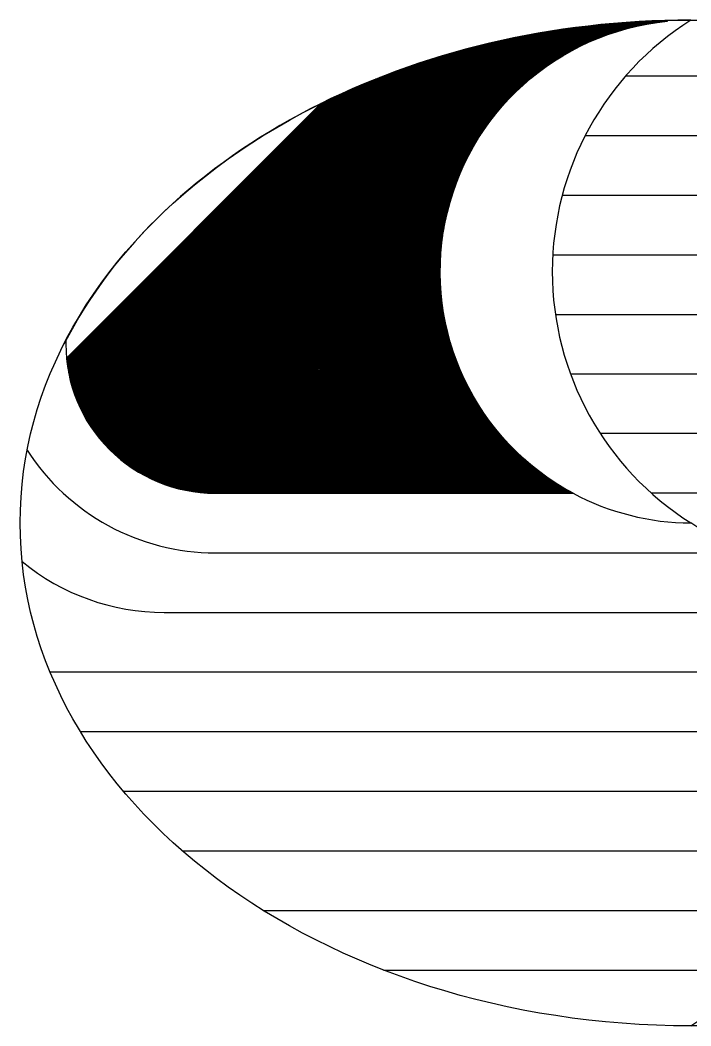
# Model space of a CAD drawing. Header units: millimetres. Extents: x 34479 to 326239, y 111570 to 168880.
# Drawn here: x 186687.258 to 186690.342, y 164107.361 to 164111.987 of the extents above; entities that cross this region are included whole.
import ezdxf

# ---------------------------------------------------------------- set-up
doc = ezdxf.new("R2010")
doc.units = ezdxf.units.MM
doc.header["$LTSCALE"] = 100
doc.header["$MEASUREMENT"] = 0
doc.layers.get('0').update_dxf_attribs({"linetype": 'CONTINUOUS'})
doc.layers.add('1', color=1, linetype='CONTINUOUS')

# ---------------------------------------------------------------- blocks, each defined once
blk = doc.blocks.new('SPC-CONTROL')
at = {"color": 4, "elevation": 0}
for points in [[(52442.0441, 56008.9401), (52445.4696, 56008.9401)], [(52441.6722, 56008.3919), (52446.5766, 56008.3919)], [(52441.4613, 56007.8436), (52447.3214, 56007.8436)], [(52441.3739, 56007.2954), (52447.8614, 56007.2954)], [(52441.3981, 56006.7471), (52448.2562, 56006.7471)], [(52441.537, 56006.1989), (52448.5349, 56006.1989)], [(52436.7531, 56003.4576), (52443.751, 56003.4576)], [(52437.0318, 56002.9093), (52443.8899, 56002.9093)], [(52437.4266, 56002.3611), (52443.9141, 56002.3611)], [(52437.9666, 56001.8128), (52443.8267, 56001.8128)], [(52438.7114, 56001.2646), (52443.6158, 56001.2646)], [(52439.8184, 56000.7163), (52443.2439, 56000.7163)]]:
    blk.add_lwpolyline(points, dxfattribs=at)
for points in [[(52448.7937, 56005.1828, 0.173746), (52447.488, 56005.6506), (52441.8112, 56005.6506)], [(52436.5412, 56005.4984, 0.255214), (52438.2707, 56004.5541), (52443.007, 56004.5541)], [(52448.7468, 56004.1581, 0.255214), (52447.0173, 56005.1024), (52442.281, 56005.1024)], [(52436.4943, 56004.4737, 0.173746), (52437.8, 56004.0058), (52443.4767, 56004.0058)]]:
    blk.add_lwpolyline(points, format="xyb", dxfattribs=at)
at = {"color": 4}
for centre, radius, start, end in [((52444.1057, 56007.1412, 0), 2.7361, 122.29122, 237.70878), ((52442.6524, 56007.1412, 0), 2.313, 241.82089, 269.79208), ((52441.1823, 56002.5153, 0), 2.7361, 302.29122, 57.70878)]:
    blk.add_arc(centre, radius, start, end, dxfattribs=at)
blk.add_ellipse((52442.644, 56004.8282, 0), major_axis=(6.1678, 0), ratio=0.75, dxfattribs=at)
at = {"layer": '1', "color": 5}
for p, q in [((52441.5987, 56009.2002, 0), (52441.8102, 56009.4116, 0)), ((52441.6232, 56009.2125, 0), (52441.8237, 56009.413, 0)), ((52441.6469, 56009.2241, 0), (52441.8371, 56009.4144, 0)), ((52441.67, 56009.2351, 0), (52441.8505, 56009.4157, 0)), ((52441.6926, 56009.2456, 0), (52441.864, 56009.417, 0)), ((52441.7146, 56009.2555, 0), (52441.8773, 56009.4182, 0)), ((52441.7361, 56009.2649, 0), (52441.8907, 56009.4195, 0)), ((52441.7572, 56009.2739, 0), (52441.904, 56009.4207, 0)), ((52441.7779, 56009.2824, 0), (52441.9173, 56009.4219, 0)), ((52441.7982, 56009.2906, 0), (52441.9306, 56009.4231, 0)), ((52441.8181, 56009.2984, 0), (52441.9439, 56009.4242, 0)), ((52441.8377, 56009.3059, 0), (52441.9571, 56009.4253, 0)), ((52441.857, 56009.3131, 0), (52441.9703, 56009.4264, 0)), ((52441.8759, 56009.3199, 0), (52441.9835, 56009.4275, 0)), ((52441.8946, 56009.3265, 0), (52441.9967, 56009.4286, 0)), ((52441.913, 56009.3328, 0), (52442.0098, 56009.4296, 0)), ((52441.9312, 56009.3388, 0), (52442.023, 56009.4306, 0)), ((52441.9491, 56009.3446, 0), (52442.0361, 56009.4316, 0)), ((52441.9668, 56009.3502, 0), (52442.0491, 56009.4325, 0)), ((52441.9842, 56009.3555, 0), (52442.0622, 56009.4335, 0)), ((52442.0015, 56009.3606, 0), (52442.0752, 56009.4344, 0)), ((52442.0185, 56009.3656, 0), (52442.0882, 56009.4353, 0)), ((52442.0354, 56009.3703, 0), (52442.1012, 56009.4362, 0)), ((52442.052, 56009.3749, 0), (52442.1142, 56009.437, 0)), ((52442.0685, 56009.3792, 0), (52442.1271, 56009.4378, 0)), ((52442.0848, 56009.3834, 0), (52442.14, 56009.4386, 0)), ((52442.1009, 56009.3874, 0), (52442.1529, 56009.4394, 0)), ((52442.1169, 56009.3913, 0), (52442.1658, 56009.4402, 0)), ((52442.1327, 56009.395, 0), (52442.1787, 56009.4409, 0)), ((52442.1484, 56009.3986, 0), (52442.1915, 56009.4416, 0)), ((52442.1639, 56009.402, 0), (52442.2043, 56009.4423, 0)), ((52442.1793, 56009.4052, 0), (52442.2171, 56009.443, 0)), ((52442.1946, 56009.4084, 0), (52442.2299, 56009.4437, 0)), ((52442.2097, 56009.4114, 0), (52442.2426, 56009.4443, 0)), ((52442.2247, 56009.4142, 0), (52442.2554, 56009.4449, 0)), ((52442.2395, 56009.417, 0), (52442.2681, 56009.4455, 0)), ((52442.2543, 56009.4196, 0), (52442.2807, 56009.4461, 0)), ((52442.2689, 56009.4221, 0), (52442.2934, 56009.4466, 0)), ((52442.2834, 56009.4245, 0), (52442.3061, 56009.4472, 0)), ((52442.2978, 56009.4268, 0), (52442.3187, 56009.4477, 0)), ((52442.3121, 56009.429, 0), (52442.3313, 56009.4482, 0)), ((52442.3263, 56009.431, 0), (52442.3439, 56009.4486, 0)), ((52442.3403, 56009.433, 0), (52442.3564, 56009.4491, 0)), ((52442.3543, 56009.4348, 0), (52442.369, 56009.4495, 0)), ((52442.3682, 56009.4366, 0), (52442.3815, 56009.4499, 0)), ((52442.382, 56009.4383, 0), (52442.394, 56009.4503, 0)), ((52442.3956, 56009.4398, 0), (52442.4065, 56009.4507, 0)), ((52442.4092, 56009.4413, 0), (52442.419, 56009.451, 0)), ((52442.4227, 56009.4427, 0), (52442.4314, 56009.4514, 0)), ((52437.3217, 56005.4805, 0), (52441.1593, 56009.3181, 0)), ((52437.3279, 56005.4746, 0), (52441.1742, 56009.3209, 0)), ((52437.3342, 56005.4687, 0), (52441.189, 56009.3236, 0)), ((52437.3405, 56005.4629, 0), (52441.2038, 56009.3262, 0)), ((52437.3468, 56005.4571, 0), (52441.2186, 56009.3289, 0)), ((52437.3532, 56005.4514, 0), (52441.2333, 56009.3315, 0)), ((52437.3596, 56005.4457, 0), (52441.248, 56009.3341, 0)), ((52437.3661, 56005.44, 0), (52441.2627, 56009.3366, 0)), ((52437.3726, 56005.4344, 0), (52441.2773, 56009.3391, 0)), ((52437.3791, 56005.4288, 0), (52441.2919, 56009.3416, 0)), ((52437.3857, 56005.4233, 0), (52441.3064, 56009.344, 0)), ((52437.3923, 56005.4178, 0), (52441.3209, 56009.3464, 0)), ((52437.3989, 56005.4123, 0), (52441.3354, 56009.3488, 0)), ((52437.4056, 56005.4069, 0), (52441.3499, 56009.3511, 0)), ((52437.4123, 56005.4015, 0), (52441.3643, 56009.3535, 0)), ((52437.4191, 56005.3961, 0), (52441.3787, 56009.3557, 0)), ((52437.4259, 56005.3908, 0), (52441.3931, 56009.358, 0)), ((52437.4327, 56005.3855, 0), (52441.4074, 56009.3602, 0)), ((52437.4396, 56005.3803, 0), (52441.4217, 56009.3624, 0)), ((52437.4465, 56005.3751, 0), (52441.4359, 56009.3645, 0)), ((52437.4535, 56005.3699, 0), (52441.4502, 56009.3666, 0)), ((52437.4604, 56005.3648, 0), (52441.4644, 56009.3687, 0)), ((52437.4675, 56005.3597, 0), (52441.4786, 56009.3708, 0)), ((52437.4746, 56005.3547, 0), (52441.4927, 56009.3728, 0)), ((52437.4817, 56005.3497, 0), (52441.5068, 56009.3748, 0)), ((52437.4888, 56005.3447, 0), (52441.5209, 56009.3768, 0)), ((52437.496, 56005.3398, 0), (52441.5349, 56009.3787, 0)), ((52437.5032, 56005.3349, 0), (52441.549, 56009.3806, 0)), ((52437.5105, 56005.33, 0), (52441.563, 56009.3825, 0)), ((52437.5178, 56005.3252, 0), (52441.5769, 56009.3844, 0)), ((52437.5252, 56005.3205, 0), (52441.5909, 56009.3862, 0)), ((52437.5326, 56005.3157, 0), (52441.6048, 56009.388, 0)), ((52437.54, 56005.3111, 0), (52441.6187, 56009.3897, 0)), ((52441.0543, 56008.8133, 0), (52441.6325, 56009.3915, 0)), ((52441.1688, 56008.9156, 0), (52441.6463, 56009.3932, 0)), ((52441.2315, 56008.9662, 0), (52441.6601, 56009.3949, 0)), ((52441.2814, 56009.004, 0), (52441.6739, 56009.3965, 0)), ((52441.3244, 56009.0349, 0), (52441.6877, 56009.3982, 0)), ((52441.363, 56009.0614, 0), (52441.7014, 56009.3998, 0)), ((52441.3985, 56009.0847, 0), (52441.7151, 56009.4013, 0)), ((52441.4315, 56009.1057, 0), (52441.7287, 56009.4029, 0)), ((52441.4626, 56009.1247, 0), (52441.7424, 56009.4044, 0)), ((52441.4921, 56009.1421, 0), (52441.756, 56009.4059, 0)), ((52441.5203, 56009.1582, 0), (52441.7696, 56009.4074, 0)), ((52441.5474, 56009.1731, 0), (52441.7831, 56009.4088, 0)), ((52441.5735, 56009.1871, 0), (52441.7967, 56009.4103, 0)), ((52437.168, 56005.6539, 0), (52440.7431, 56009.2289, 0)), ((52437.1732, 56005.647, 0), (52440.7591, 56009.2328, 0)), ((52437.1785, 56005.6401, 0), (52440.775, 56009.2366, 0)), ((52437.1837, 56005.6332, 0), (52440.7909, 56009.2404, 0)), ((52437.189, 56005.6264, 0), (52440.8067, 56009.2441, 0)), ((52437.1944, 56005.6197, 0), (52440.8225, 56009.2478, 0)), ((52437.1998, 56005.6129, 0), (52440.8383, 56009.2514, 0)), ((52437.2052, 56005.6063, 0), (52440.854, 56009.255, 0)), ((52437.2107, 56005.5996, 0), (52440.8696, 56009.2586, 0)), ((52437.2162, 56005.593, 0), (52440.8852, 56009.2621, 0)), ((52437.2217, 56005.5864, 0), (52440.9008, 56009.2655, 0)), ((52437.2273, 56005.5799, 0), (52440.9163, 56009.2689, 0)), ((52437.2329, 56005.5734, 0), (52440.9318, 56009.2723, 0)), ((52437.2386, 56005.5669, 0), (52440.9473, 56009.2756, 0)), ((52437.2443, 56005.5605, 0), (52440.9627, 56009.2789, 0)), ((52437.25, 56005.5541, 0), (52440.978, 56009.2822, 0)), ((52437.2558, 56005.5478, 0), (52440.9934, 56009.2854, 0)), ((52437.2616, 56005.5415, 0), (52441.0087, 56009.2886, 0)), ((52437.2674, 56005.5352, 0), (52441.0239, 56009.2917, 0)), ((52437.2733, 56005.529, 0), (52441.0391, 56009.2948, 0)), ((52437.2792, 56005.5228, 0), (52441.0543, 56009.2978, 0)), ((52437.2852, 56005.5166, 0), (52441.0694, 56009.3008, 0)), ((52437.2912, 56005.5105, 0), (52441.0845, 56009.3038, 0)), ((52437.2972, 56005.5044, 0), (52441.0995, 56009.3067, 0)), ((52437.3033, 56005.4984, 0), (52441.1145, 56009.3096, 0)), ((52437.3094, 56005.4924, 0), (52441.1295, 56009.3125, 0)), ((52437.3155, 56005.4864, 0), (52441.1444, 56009.3153, 0)), ((52437.0682, 56005.8085, 0), (52440.3955, 56009.1358, 0)), ((52437.0726, 56005.8007, 0), (52440.4126, 56009.1408, 0)), ((52437.077, 56005.793, 0), (52440.4297, 56009.1457, 0)), ((52437.0814, 56005.7853, 0), (52440.4467, 56009.1506, 0)), ((52437.0858, 56005.7777, 0), (52440.4636, 56009.1554, 0)), ((52437.0904, 56005.77, 0), (52440.4805, 56009.1602, 0)), ((52437.0949, 56005.7625, 0), (52440.4973, 56009.1649, 0)), ((52437.0995, 56005.755, 0), (52440.5141, 56009.1695, 0)), ((52437.1041, 56005.7475, 0), (52440.5308, 56009.1741, 0)), ((52437.1088, 56005.74, 0), (52440.5474, 56009.1787, 0)), ((52437.1135, 56005.7326, 0), (52440.564, 56009.1831, 0)), ((52437.1183, 56005.7253, 0), (52440.5806, 56009.1876, 0)), ((52437.1231, 56005.718, 0), (52440.5971, 56009.1919, 0)), ((52437.1279, 56005.7107, 0), (52440.6135, 56009.1963, 0)), ((52437.1328, 56005.7034, 0), (52440.6299, 56009.2005, 0)), ((52437.1377, 56005.6963, 0), (52440.6462, 56009.2047, 0)), ((52437.1427, 56005.6891, 0), (52440.6625, 56009.2089, 0)), ((52437.1477, 56005.682, 0), (52440.6787, 56009.213, 0)), ((52437.1527, 56005.6749, 0), (52440.6949, 56009.2171, 0)), ((52437.1578, 56005.6679, 0), (52440.711, 56009.2211, 0)), ((52437.1629, 56005.6609, 0), (52440.7271, 56009.225, 0)), ((52437.0047, 56005.9388, 0), (52440.1124, 56009.0465, 0)), ((52437.0084, 56005.9304, 0), (52440.1306, 56009.0526, 0)), ((52437.012, 56005.9219, 0), (52440.1488, 56009.0587, 0)), ((52437.0158, 56005.9135, 0), (52440.1669, 56009.0647, 0)), ((52437.0195, 56005.9052, 0), (52440.1849, 56009.0706, 0)), ((52437.0233, 56005.8969, 0), (52440.2029, 56009.0764, 0)), ((52437.0272, 56005.8886, 0), (52440.2207, 56009.0821, 0)), ((52437.0311, 56005.8804, 0), (52440.2385, 56009.0878, 0)), ((52437.035, 56005.8722, 0), (52440.2562, 56009.0934, 0)), ((52437.039, 56005.8641, 0), (52440.2739, 56009.0989, 0)), ((52437.0431, 56005.856, 0), (52440.2915, 56009.1044, 0)), ((52437.0472, 56005.848, 0), (52440.309, 56009.1098, 0)), ((52437.0513, 56005.84, 0), (52440.3264, 56009.1151, 0)), ((52437.0555, 56005.8321, 0), (52440.3438, 56009.1204, 0)), ((52437.0597, 56005.8242, 0), (52440.3611, 56009.1256, 0)), ((52437.0639, 56005.8163, 0), (52440.3783, 56009.1307, 0)), ((52436.9592, 56006.0629, 0), (52439.8477, 56008.9514, 0)), ((52436.9621, 56006.0537, 0), (52439.8672, 56008.9588, 0)), ((52436.9651, 56006.0445, 0), (52439.8866, 56008.9661, 0)), ((52436.9681, 56006.0355, 0), (52439.906, 56008.9733, 0)), ((52436.9712, 56006.0264, 0), (52439.9252, 56008.9804, 0)), ((52436.9743, 56006.0174, 0), (52439.9443, 56008.9875, 0)), ((52436.9775, 56006.0085, 0), (52439.9634, 56008.9944, 0)), ((52436.9807, 56005.9996, 0), (52439.9823, 56009.0012, 0)), ((52436.984, 56005.9908, 0), (52440.0011, 56009.0079, 0)), ((52436.9873, 56005.982, 0), (52440.0199, 56009.0146, 0)), ((52436.9907, 56005.9733, 0), (52440.0386, 56009.0211, 0)), ((52436.9941, 56005.9646, 0), (52440.0572, 56009.0276, 0)), ((52436.9976, 56005.956, 0), (52440.0757, 56009.034, 0)), ((52437.0012, 56005.9474, 0), (52440.0941, 56009.0403, 0)), ((52436.9308, 56006.1678, 0), (52439.6252, 56008.8622, 0)), ((52436.9331, 56006.1579, 0), (52439.6461, 56008.8709, 0)), ((52436.9354, 56006.1482, 0), (52439.6668, 56008.8795, 0)), ((52436.9378, 56006.1385, 0), (52439.6874, 56008.888, 0)), ((52436.9403, 56006.1288, 0), (52439.7078, 56008.8963, 0)), ((52436.9428, 56006.1192, 0), (52439.7281, 56008.9045, 0)), ((52436.9454, 56006.1097, 0), (52439.7484, 56008.9126, 0)), ((52436.948, 56006.1002, 0), (52439.7685, 56008.9206, 0)), ((52436.9507, 56006.0908, 0), (52439.7884, 56008.9285, 0)), ((52436.9535, 56006.0814, 0), (52439.8083, 56008.9362, 0)), ((52436.9563, 56006.0721, 0), (52439.828, 56008.9439, 0)), ((52436.9115, 56006.2697, 0), (52439.4084, 56008.7665, 0)), ((52436.9132, 56006.2592, 0), (52439.4308, 56008.7768, 0)), ((52436.9148, 56006.2487, 0), (52439.453, 56008.7869, 0)), ((52436.9166, 56006.2384, 0), (52439.4751, 56008.7969, 0)), ((52436.9184, 56006.2281, 0), (52439.497, 56008.8067, 0)), ((52436.9203, 56006.2179, 0), (52439.5188, 56008.8163, 0)), ((52436.9223, 56006.2077, 0), (52439.5404, 56008.8258, 0)), ((52436.9243, 56006.1976, 0), (52439.5618, 56008.8351, 0)), ((52436.9264, 56006.1876, 0), (52439.5831, 56008.8443, 0)), ((52436.9286, 56006.1777, 0), (52439.6042, 56008.8533, 0)), ((52436.9023, 56006.3453, 0), (52439.2458, 56008.6887, 0)), ((52436.9034, 56006.3342, 0), (52439.2696, 56008.7004, 0)), ((52436.9046, 56006.3233, 0), (52439.2933, 56008.712, 0)), ((52436.9058, 56006.3124, 0), (52439.3167, 56008.7233, 0)), ((52436.9071, 56006.3016, 0), (52439.3399, 56008.7344, 0)), ((52436.9085, 56006.2909, 0), (52439.3629, 56008.7453, 0)), ((52436.91, 56006.2802, 0), (52439.3857, 56008.756, 0)), ((52437.5475, 56005.3064, 0), (52440.9803, 56008.7392, 0)), ((52437.555, 56005.3018, 0), (52440.8779, 56008.6248, 0)), ((52437.5625, 56005.2973, 0), (52440.8273, 56008.562, 0)), ((52437.5701, 56005.2927, 0), (52440.7896, 56008.5122, 0)), ((52437.5778, 56005.2883, 0), (52440.7586, 56008.4692, 0)), ((52437.5854, 56005.2838, 0), (52440.7321, 56008.4305, 0)), ((52437.5932, 56005.2794, 0), (52440.7088, 56008.3951, 0)), ((52437.6009, 56005.2751, 0), (52440.6879, 56008.3621, 0)), ((52437.6087, 56005.2708, 0), (52440.6689, 56008.3309, 0)), ((52437.6166, 56005.2665, 0), (52440.6515, 56008.3014, 0)), ((52437.6245, 56005.2623, 0), (52440.6354, 56008.2732, 0)), ((52437.6324, 56005.2581, 0), (52440.6204, 56008.2461, 0)), ((52437.6404, 56005.254, 0), (52440.6065, 56008.22, 0)), ((52437.6484, 56005.2499, 0), (52440.5934, 56008.1948, 0)), ((52437.6565, 56005.2458, 0), (52440.581, 56008.1704, 0)), ((52437.6646, 56005.2418, 0), (52440.5694, 56008.1467, 0)), ((52437.6728, 56005.2379, 0), (52440.5584, 56008.1235, 0)), ((52437.681, 56005.234, 0), (52440.548, 56008.101, 0)), ((52437.6892, 56005.2301, 0), (52440.5381, 56008.079, 0)), ((52437.6975, 56005.2263, 0), (52440.5287, 56008.0574, 0)), ((52437.7058, 56005.2225, 0), (52440.5197, 56008.0363, 0)), ((52437.7142, 56005.2188, 0), (52440.5111, 56008.0157, 0)), ((52437.7226, 56005.2151, 0), (52440.5029, 56007.9954, 0)), ((52437.7311, 56005.2115, 0), (52440.4951, 56007.9755, 0)), ((52437.7397, 56005.2079, 0), (52440.4877, 56007.9559, 0)), ((52437.7482, 56005.2043, 0), (52440.4805, 56007.9366, 0)), ((52437.7569, 56005.2008, 0), (52440.4736, 56007.9176, 0)), ((52437.7655, 56005.1974, 0), (52440.4671, 56007.8989, 0)), ((52437.7742, 56005.194, 0), (52440.4608, 56007.8805, 0)), ((52437.783, 56005.1906, 0), (52440.4547, 56007.8624, 0)), ((52437.7918, 56005.1874, 0), (52440.4489, 56007.8445, 0)), ((52437.8007, 56005.1841, 0), (52440.4434, 56007.8268, 0)), ((52437.8096, 56005.1809, 0), (52440.438, 56007.8093, 0)), ((52437.8186, 56005.1778, 0), (52440.4329, 56007.7921, 0)), ((52437.8276, 56005.1747, 0), (52440.428, 56007.775, 0)), ((52437.8367, 56005.1716, 0), (52440.4232, 56007.7582, 0)), ((52437.8458, 56005.1687, 0), (52440.4187, 56007.7415, 0)), ((52437.855, 56005.1657, 0), (52440.4143, 56007.7251, 0)), ((52437.8643, 56005.1629, 0), (52440.4101, 56007.7087, 0)), ((52437.8736, 56005.16, 0), (52440.4061, 56007.6926, 0)), ((52437.8829, 56005.1573, 0), (52440.4023, 56007.6766, 0)), ((52437.8923, 56005.1546, 0), (52440.3986, 56007.6608, 0)), ((52437.9018, 56005.1519, 0), (52440.395, 56007.6451, 0)), ((52437.9113, 56005.1493, 0), (52440.3916, 56007.6296, 0)), ((52437.9209, 56005.1468, 0), (52440.3883, 56007.6142, 0)), ((52437.9305, 56005.1443, 0), (52440.3852, 56007.599, 0)), ((52437.9402, 56005.1419, 0), (52440.3822, 56007.5839, 0)), ((52437.95, 56005.1395, 0), (52440.3793, 56007.5689, 0)), ((52437.9598, 56005.1372, 0), (52440.3766, 56007.554, 0)), ((52437.9697, 56005.135, 0), (52440.3739, 56007.5393, 0)), ((52437.9796, 56005.1328, 0), (52440.3714, 56007.5247, 0)), ((52437.9896, 56005.1307, 0), (52440.369, 56007.5102, 0)), ((52437.9997, 56005.1287, 0), (52440.3668, 56007.4958, 0)), ((52438.0098, 56005.1267, 0), (52440.3646, 56007.4815, 0)), ((52438.02, 56005.1248, 0), (52440.3625, 56007.4673, 0)), ((52438.0303, 56005.1229, 0), (52440.3606, 56007.4532, 0)), ((52438.0406, 56005.1212, 0), (52440.3587, 56007.4392, 0)), ((52438.0511, 56005.1195, 0), (52440.357, 56007.4254, 0)), ((52438.0615, 56005.1178, 0), (52440.3553, 56007.4116, 0)), ((52438.0721, 56005.1163, 0), (52440.3537, 56007.3979, 0)), ((52438.0827, 56005.1148, 0), (52440.3522, 56007.3843, 0)), ((52438.0934, 56005.1134, 0), (52440.3509, 56007.3708, 0)), ((52438.1042, 56005.1121, 0), (52440.3496, 56007.3574, 0)), ((52438.1151, 56005.1108, 0), (52440.3483, 56007.3441, 0)), ((52438.126, 56005.1096, 0), (52440.3472, 56007.3308, 0)), ((52438.137, 56005.1085, 0), (52440.3462, 56007.3177, 0)), ((52438.1481, 56005.1075, 0), (52440.3452, 56007.3046, 0)), ((52438.1593, 56005.1066, 0), (52440.3443, 56007.2916, 0)), ((52438.1706, 56005.1057, 0), (52440.3435, 56007.2787, 0)), ((52438.182, 56005.105, 0), (52440.3428, 56007.2658, 0)), ((52438.1934, 56005.1043, 0), (52440.3421, 56007.2531, 0)), ((52438.2049, 56005.1038, 0), (52440.3416, 56007.2404, 0)), ((52438.2166, 56005.1033, 0), (52440.341, 56007.2277, 0)), ((52438.2283, 56005.1029, 0), (52440.3406, 56007.2152, 0)), ((52438.2401, 56005.1026, 0), (52440.3402, 56007.2027, 0)), ((52438.2521, 56005.1024, 0), (52440.3399, 56007.1903, 0)), ((52438.2641, 56005.1024, 0), (52440.3397, 56007.178, 0)), ((52438.2762, 56005.1024, 0), (52440.3396, 56007.1657, 0)), ((52438.2883, 56005.1024, 0), (52440.3395, 56007.1535, 0)), ((52438.3005, 56005.1024, 0), (52440.3394, 56007.1413, 0)), ((52438.3126, 56005.1024, 0), (52440.3395, 56007.1292, 0)), ((52438.3247, 56005.1024, 0), (52440.3395, 56007.1172, 0)), ((52438.3368, 56005.1024, 0), (52440.3397, 56007.1053, 0)), ((52438.3489, 56005.1024, 0), (52440.3399, 56007.0934, 0)), ((52438.361, 56005.1024, 0), (52440.3402, 56007.0815, 0)), ((52438.3731, 56005.1024, 0), (52440.3405, 56007.0697, 0)), ((52438.3853, 56005.1024, 0), (52440.3409, 56007.058, 0)), ((52438.3974, 56005.1024, 0), (52440.3414, 56007.0463, 0)), ((52438.4095, 56005.1024, 0), (52440.3419, 56007.0347, 0)), ((52438.4216, 56005.1024, 0), (52440.3424, 56007.0232, 0)), ((52438.4337, 56005.1024, 0), (52440.3431, 56007.0117, 0)), ((52438.4458, 56005.1024, 0), (52440.3437, 56007.0002, 0)), ((52438.4579, 56005.1024, 0), (52440.3444, 56006.9888, 0)), ((52438.4701, 56005.1024, 0), (52440.3452, 56006.9775, 0)), ((52438.4822, 56005.1024, 0), (52440.3461, 56006.9662, 0)), ((52438.4943, 56005.1024, 0), (52440.3469, 56006.955, 0)), ((52438.5064, 56005.1024, 0), (52440.3479, 56006.9438, 0)), ((52438.5185, 56005.1024, 0), (52440.3488, 56006.9327, 0)), ((52438.5306, 56005.1024, 0), (52440.3499, 56006.9216, 0)), ((52438.5428, 56005.1024, 0), (52440.351, 56006.9105, 0)), ((52438.5549, 56005.1024, 0), (52440.3521, 56006.8996, 0)), ((52438.567, 56005.1024, 0), (52440.3533, 56006.8886, 0)), ((52438.5791, 56005.1024, 0), (52440.3545, 56006.8777, 0)), ((52438.5912, 56005.1024, 0), (52440.3557, 56006.8669, 0)), ((52438.6033, 56005.1024, 0), (52440.3571, 56006.8561, 0)), ((52438.6154, 56005.1024, 0), (52440.3584, 56006.8453, 0)), ((52438.6276, 56005.1024, 0), (52440.3598, 56006.8346, 0)), ((52438.6397, 56005.1024, 0), (52440.3613, 56006.824, 0)), ((52438.6518, 56005.1024, 0), (52440.3628, 56006.8133, 0)), ((52438.6639, 56005.1024, 0), (52440.3643, 56006.8028, 0)), ((52438.676, 56005.1024, 0), (52440.3659, 56006.7922, 0)), ((52438.6881, 56005.1024, 0), (52440.3675, 56006.7817, 0)), ((52438.7002, 56005.1024, 0), (52440.3692, 56006.7713, 0)), ((52438.7124, 56005.1024, 0), (52440.3709, 56006.7609, 0)), ((52438.7245, 56005.1024, 0), (52440.3727, 56006.7505, 0)), ((52438.7366, 56005.1024, 0), (52440.3744, 56006.7402, 0)), ((52438.7487, 56005.1024, 0), (52440.3763, 56006.7299, 0)), ((52438.7608, 56005.1024, 0), (52440.3782, 56006.7197, 0)), ((52438.7729, 56005.1024, 0), (52440.3801, 56006.7095, 0)), ((52438.785, 56005.1024, 0), (52440.382, 56006.6993, 0)), ((52438.7972, 56005.1024, 0), (52440.384, 56006.6892, 0)), ((52438.8093, 56005.1024, 0), (52440.386, 56006.6791, 0)), ((52438.8214, 56005.1024, 0), (52440.3881, 56006.6691, 0)), ((52438.8335, 56005.1024, 0), (52440.3902, 56006.6591, 0)), ((52438.8456, 56005.1024, 0), (52440.3924, 56006.6491, 0)), ((52438.8577, 56005.1024, 0), (52440.3946, 56006.6392, 0)), ((52438.8699, 56005.1024, 0), (52440.3968, 56006.6293, 0)), ((52438.882, 56005.1024, 0), (52440.399, 56006.6194, 0)), ((52438.8941, 56005.1024, 0), (52440.4013, 56006.6096, 0)), ((52438.9062, 56005.1024, 0), (52440.4037, 56006.5998, 0)), ((52438.9183, 56005.1024, 0), (52440.406, 56006.5901, 0)), ((52438.9304, 56005.1024, 0), (52440.4084, 56006.5804, 0)), ((52438.9425, 56005.1024, 0), (52440.4109, 56006.5707, 0)), ((52438.9547, 56005.1024, 0), (52440.4134, 56006.5611, 0)), ((52438.9668, 56005.1024, 0), (52440.4159, 56006.5514, 0)), ((52438.9789, 56005.1024, 0), (52440.4184, 56006.5419, 0)), ((52438.991, 56005.1024, 0), (52440.421, 56006.5323, 0)), ((52439.0031, 56005.1024, 0), (52440.4236, 56006.5228, 0)), ((52439.0152, 56005.1024, 0), (52440.4263, 56006.5134, 0)), ((52439.0273, 56005.1024, 0), (52440.4289, 56006.5039, 0)), ((52439.0395, 56005.1024, 0), (52440.4317, 56006.4945, 0)), ((52439.0516, 56005.1024, 0), (52440.4344, 56006.4852, 0)), ((52439.0637, 56005.1024, 0), (52440.4372, 56006.4758, 0)), ((52439.0758, 56005.1024, 0), (52440.44, 56006.4665, 0)), ((52439.0879, 56005.1024, 0), (52440.4428, 56006.4573, 0)), ((52439.1, 56005.1024, 0), (52440.4457, 56006.448, 0)), ((52439.1121, 56005.1024, 0), (52440.4486, 56006.4388, 0)), ((52439.1243, 56005.1024, 0), (52440.4516, 56006.4297, 0)), ((52439.1364, 56005.1024, 0), (52440.4546, 56006.4205, 0)), ((52439.1485, 56005.1024, 0), (52440.4576, 56006.4114, 0)), ((52439.1606, 56005.1024, 0), (52440.4606, 56006.4023, 0)), ((52439.1727, 56005.1024, 0), (52440.4637, 56006.3933, 0)), ((52439.1848, 56005.1024, 0), (52440.4668, 56006.3843, 0)), ((52439.197, 56005.1024, 0), (52440.4699, 56006.3753, 0)), ((52439.2091, 56005.1024, 0), (52440.4731, 56006.3663, 0)), ((52439.2212, 56005.1024, 0), (52440.4763, 56006.3574, 0)), ((52439.2333, 56005.1024, 0), (52440.4795, 56006.3485, 0)), ((52439.2454, 56005.1024, 0), (52440.4827, 56006.3397, 0)), ((52439.2575, 56005.1024, 0), (52440.486, 56006.3308, 0)), ((52439.2696, 56005.1024, 0), (52440.4893, 56006.322, 0)), ((52439.2818, 56005.1024, 0), (52440.4927, 56006.3133, 0)), ((52439.2939, 56005.1024, 0), (52440.496, 56006.3045, 0)), ((52439.306, 56005.1024, 0), (52440.4994, 56006.2958, 0)), ((52439.3181, 56005.1024, 0), (52440.5029, 56006.2871, 0)), ((52439.3302, 56005.1024, 0), (52440.5063, 56006.2785, 0)), ((52439.3423, 56005.1024, 0), (52440.5098, 56006.2698, 0)), ((52439.3544, 56005.1024, 0), (52440.5133, 56006.2612, 0)), ((52439.3666, 56005.1024, 0), (52440.5169, 56006.2527, 0)), ((52439.3787, 56005.1024, 0), (52440.5205, 56006.2441, 0)), ((52439.3908, 56005.1024, 0), (52440.5241, 56006.2356, 0)), ((52439.4029, 56005.1024, 0), (52440.5277, 56006.2271, 0)), ((52439.415, 56005.1024, 0), (52440.5313, 56006.2187, 0)), ((52439.4271, 56005.1024, 0), (52440.535, 56006.2103, 0)), ((52439.4392, 56005.1024, 0), (52440.5387, 56006.2019, 0)), ((52439.4514, 56005.1024, 0), (52440.5425, 56006.1935, 0)), ((52439.4635, 56005.1024, 0), (52440.5463, 56006.1851, 0)), ((52439.4756, 56005.1024, 0), (52440.5501, 56006.1768, 0)), ((52439.4877, 56005.1024, 0), (52440.5539, 56006.1685, 0)), ((52439.4998, 56005.1024, 0), (52440.5577, 56006.1603, 0)), ((52439.5119, 56005.1024, 0), (52440.5616, 56006.152, 0)), ((52439.5241, 56005.1024, 0), (52440.5655, 56006.1438, 0)), ((52439.5362, 56005.1024, 0), (52440.5694, 56006.1356, 0)), ((52439.5483, 56005.1024, 0), (52440.5734, 56006.1275, 0)), ((52439.5604, 56005.1024, 0), (52440.5774, 56006.1193, 0)), ((52439.5725, 56005.1024, 0), (52440.5814, 56006.1112, 0)), ((52439.5846, 56005.1024, 0), (52440.5854, 56006.1032, 0)), ((52439.5967, 56005.1024, 0), (52440.5895, 56006.0951, 0)), ((52439.6089, 56005.1024, 0), (52440.5936, 56006.0871, 0)), ((52439.621, 56005.1024, 0), (52440.5977, 56006.0791, 0)), ((52439.6331, 56005.1024, 0), (52440.6018, 56006.0711, 0)), ((52439.6452, 56005.1024, 0), (52440.606, 56006.0632, 0)), ((52439.6573, 56005.1024, 0), (52440.6102, 56006.0552, 0)), ((52439.6694, 56005.1024, 0), (52440.6144, 56006.0473, 0)), ((52439.6815, 56005.1024, 0), (52440.6187, 56006.0395, 0)), ((52439.6937, 56005.1024, 0), (52440.6229, 56006.0316, 0)), ((52439.7058, 56005.1024, 0), (52440.6272, 56006.0238, 0)), ((52439.7179, 56005.1024, 0), (52440.6315, 56006.016, 0)), ((52439.73, 56005.1024, 0), (52440.6359, 56006.0082, 0)), ((52439.7421, 56005.1024, 0), (52440.6403, 56006.0005, 0)), ((52439.7542, 56005.1024, 0), (52440.6447, 56005.9928, 0)), ((52439.7663, 56005.1024, 0), (52440.6491, 56005.9851, 0)), ((52439.7785, 56005.1024, 0), (52440.6535, 56005.9774, 0)), ((52439.7906, 56005.1024, 0), (52440.658, 56005.9698, 0)), ((52439.8027, 56005.1024, 0), (52440.6625, 56005.9621, 0)), ((52439.8148, 56005.1024, 0), (52440.667, 56005.9546, 0)), ((52439.8269, 56005.1024, 0), (52440.6716, 56005.947, 0)), ((52439.839, 56005.1024, 0), (52440.6761, 56005.9394, 0)), ((52439.8512, 56005.1024, 0), (52440.6807, 56005.9319, 0)), ((52439.8633, 56005.1024, 0), (52440.6853, 56005.9244, 0)), ((52439.8754, 56005.1024, 0), (52440.69, 56005.9169, 0)), ((52439.8875, 56005.1024, 0), (52440.6946, 56005.9095, 0)), ((52439.8996, 56005.1024, 0), (52440.6993, 56005.9021, 0)), ((52439.9117, 56005.1024, 0), (52440.704, 56005.8947, 0)), ((52439.9238, 56005.1024, 0), (52440.7088, 56005.8873, 0)), ((52439.936, 56005.1024, 0), (52440.7135, 56005.8799, 0)), ((52439.9481, 56005.1024, 0), (52440.7183, 56005.8726, 0)), ((52439.9602, 56005.1024, 0), (52440.7231, 56005.8653, 0)), ((52439.9723, 56005.1024, 0), (52440.728, 56005.858, 0)), ((52439.9844, 56005.1024, 0), (52440.7328, 56005.8508, 0)), ((52439.9965, 56005.1024, 0), (52440.7377, 56005.8435, 0)), ((52440.0086, 56005.1024, 0), (52440.7426, 56005.8363, 0)), ((52440.0208, 56005.1024, 0), (52440.7476, 56005.8291, 0)), ((52440.0329, 56005.1024, 0), (52440.7525, 56005.822, 0)), ((52440.045, 56005.1024, 0), (52440.7575, 56005.8148, 0)), ((52440.0571, 56005.1024, 0), (52440.7625, 56005.8077, 0)), ((52440.0692, 56005.1024, 0), (52440.7675, 56005.8006, 0)), ((52440.0813, 56005.1024, 0), (52440.7726, 56005.7936, 0)), ((52440.0934, 56005.1024, 0), (52440.7776, 56005.7865, 0)), ((52440.1056, 56005.1024, 0), (52440.7827, 56005.7795, 0)), ((52440.1177, 56005.1024, 0), (52440.7878, 56005.7725, 0)), ((52440.1298, 56005.1024, 0), (52440.793, 56005.7655, 0)), ((52440.1419, 56005.1024, 0), (52440.7981, 56005.7586, 0)), ((52440.154, 56005.1024, 0), (52440.8033, 56005.7517, 0)), ((52440.1661, 56005.1024, 0), (52440.8085, 56005.7447, 0)), ((52440.1783, 56005.1024, 0), (52440.8138, 56005.7379, 0)), ((52440.1904, 56005.1024, 0), (52440.819, 56005.731, 0)), ((52440.2025, 56005.1024, 0), (52440.8243, 56005.7242, 0)), ((52440.2146, 56005.1024, 0), (52440.8296, 56005.7174, 0)), ((52440.2267, 56005.1024, 0), (52440.8349, 56005.7106, 0)), ((52440.2388, 56005.1024, 0), (52440.8403, 56005.7038, 0)), ((52440.2509, 56005.1024, 0), (52440.8456, 56005.6971, 0)), ((52440.2631, 56005.1024, 0), (52440.851, 56005.6903, 0)), ((52440.2752, 56005.1024, 0), (52440.8565, 56005.6836, 0)), ((52440.2873, 56005.1024, 0), (52440.8619, 56005.677, 0)), ((52440.2994, 56005.1024, 0), (52440.8674, 56005.6703, 0)), ((52440.3115, 56005.1024, 0), (52440.8728, 56005.6637, 0)), ((52440.3236, 56005.1024, 0), (52440.8783, 56005.6571, 0)), ((52440.3357, 56005.1024, 0), (52440.8839, 56005.6505, 0)), ((52440.3479, 56005.1024, 0), (52440.8894, 56005.6439, 0)), ((52440.36, 56005.1024, 0), (52440.895, 56005.6374, 0)), ((52440.3721, 56005.1024, 0), (52440.9006, 56005.6309, 0)), ((52440.3842, 56005.1024, 0), (52440.9062, 56005.6244, 0)), ((52440.3963, 56005.1024, 0), (52440.9119, 56005.6179, 0)), ((52440.4084, 56005.1024, 0), (52440.9175, 56005.6114, 0)), ((52440.4205, 56005.1024, 0), (52440.9232, 56005.605, 0)), ((52440.4327, 56005.1024, 0), (52440.9289, 56005.5986, 0)), ((52440.4448, 56005.1024, 0), (52440.9347, 56005.5922, 0)), ((52440.4569, 56005.1024, 0), (52440.9404, 56005.5859, 0)), ((52440.469, 56005.1024, 0), (52440.9462, 56005.5795, 0)), ((52440.4811, 56005.1024, 0), (52440.952, 56005.5732, 0)), ((52440.4932, 56005.1024, 0), (52440.9578, 56005.5669, 0)), ((52440.5054, 56005.1024, 0), (52440.9637, 56005.5607, 0)), ((52440.5175, 56005.1024, 0), (52440.9695, 56005.5544, 0)), ((52440.5296, 56005.1024, 0), (52440.9754, 56005.5482, 0)), ((52440.5417, 56005.1024, 0), (52440.9813, 56005.542, 0)), ((52440.5538, 56005.1024, 0), (52440.9873, 56005.5358, 0)), ((52440.5659, 56005.1024, 0), (52440.9932, 56005.5297, 0)), ((52440.578, 56005.1024, 0), (52440.9992, 56005.5235, 0)), ((52440.5902, 56005.1024, 0), (52441.0052, 56005.5174, 0)), ((52440.6023, 56005.1024, 0), (52441.0112, 56005.5113, 0)), ((52440.6144, 56005.1024, 0), (52441.0173, 56005.5053, 0)), ((52440.6265, 56005.1024, 0), (52441.0234, 56005.4992, 0)), ((52440.6386, 56005.1024, 0), (52441.0294, 56005.4932, 0)), ((52440.6507, 56005.1024, 0), (52441.0356, 56005.4872, 0)), ((52440.6628, 56005.1024, 0), (52441.0417, 56005.4812, 0)), ((52440.675, 56005.1024, 0), (52441.0479, 56005.4753, 0)), ((52440.6871, 56005.1024, 0), (52441.054, 56005.4693, 0)), ((52440.6992, 56005.1024, 0), (52441.0602, 56005.4634, 0)), ((52440.7113, 56005.1024, 0), (52441.0665, 56005.4575, 0)), ((52440.7234, 56005.1024, 0), (52441.0727, 56005.4517, 0)), ((52440.7355, 56005.1024, 0), (52441.079, 56005.4458, 0)), ((52440.7476, 56005.1024, 0), (52441.0853, 56005.44, 0)), ((52440.7598, 56005.1024, 0), (52441.0916, 56005.4342, 0)), ((52440.7719, 56005.1024, 0), (52441.0979, 56005.4284, 0)), ((52440.784, 56005.1024, 0), (52441.1043, 56005.4227, 0)), ((52440.7961, 56005.1024, 0), (52441.1107, 56005.4169, 0)), ((52440.8082, 56005.1024, 0), (52441.1171, 56005.4112, 0)), ((52440.8203, 56005.1024, 0), (52441.1235, 56005.4055, 0)), ((52440.8325, 56005.1024, 0), (52441.13, 56005.3999, 0)), ((52440.8446, 56005.1024, 0), (52441.1365, 56005.3942, 0)), ((52440.8567, 56005.1024, 0), (52441.143, 56005.3886, 0)), ((52440.8688, 56005.1024, 0), (52441.1495, 56005.383, 0)), ((52440.8809, 56005.1024, 0), (52441.156, 56005.3775, 0)), ((52440.893, 56005.1024, 0), (52441.1626, 56005.3719, 0)), ((52440.9051, 56005.1024, 0), (52441.1692, 56005.3664, 0)), ((52440.9173, 56005.1024, 0), (52441.1758, 56005.3609, 0)), ((52440.9294, 56005.1024, 0), (52441.1824, 56005.3554, 0)), ((52440.9415, 56005.1024, 0), (52441.1891, 56005.3499, 0)), ((52440.9536, 56005.1024, 0), (52441.1958, 56005.3445, 0)), ((52440.9657, 56005.1024, 0), (52441.2025, 56005.3391, 0)), ((52440.9778, 56005.1024, 0), (52441.2092, 56005.3337, 0)), ((52440.9899, 56005.1024, 0), (52441.2159, 56005.3283, 0)), ((52441.0021, 56005.1024, 0), (52441.2227, 56005.323, 0)), ((52441.0142, 56005.1024, 0), (52441.2295, 56005.3177, 0)), ((52441.0263, 56005.1024, 0), (52441.2363, 56005.3124, 0)), ((52441.0384, 56005.1024, 0), (52441.2431, 56005.3071, 0)), ((52441.0505, 56005.1024, 0), (52441.25, 56005.3018, 0)), ((52441.0626, 56005.1024, 0), (52441.2569, 56005.2966, 0)), ((52441.0747, 56005.1024, 0), (52441.2638, 56005.2914, 0)), ((52441.0869, 56005.1024, 0), (52441.2707, 56005.2862, 0)), ((52441.099, 56005.1024, 0), (52441.2777, 56005.2811, 0)), ((52441.1111, 56005.1024, 0), (52441.2847, 56005.2759, 0)), ((52441.1232, 56005.1024, 0), (52441.2917, 56005.2708, 0)), ((52441.1353, 56005.1024, 0), (52441.2987, 56005.2657, 0)), ((52441.1474, 56005.1024, 0), (52441.3057, 56005.2607, 0)), ((52441.1596, 56005.1024, 0), (52441.3128, 56005.2556, 0)), ((52441.1717, 56005.1024, 0), (52441.3199, 56005.2506, 0)), ((52441.1838, 56005.1024, 0), (52441.327, 56005.2456, 0)), ((52441.1959, 56005.1024, 0), (52441.3342, 56005.2406, 0)), ((52441.208, 56005.1024, 0), (52441.3413, 56005.2357, 0)), ((52441.2201, 56005.1024, 0), (52441.3485, 56005.2307, 0)), ((52441.2322, 56005.1024, 0), (52441.3557, 56005.2258, 0)), ((52441.2444, 56005.1024, 0), (52441.363, 56005.221, 0)), ((52441.2565, 56005.1024, 0), (52441.3702, 56005.2161, 0)), ((52441.2686, 56005.1024, 0), (52441.3775, 56005.2113, 0)), ((52441.2807, 56005.1024, 0), (52441.3848, 56005.2065, 0)), ((52441.2928, 56005.1024, 0), (52441.3921, 56005.2017, 0)), ((52441.3049, 56005.1024, 0), (52441.3995, 56005.1969, 0)), ((52441.317, 56005.1024, 0), (52441.4069, 56005.1922, 0)), ((52441.3292, 56005.1024, 0), (52441.4143, 56005.1875, 0)), ((52441.3413, 56005.1024, 0), (52441.4217, 56005.1828, 0)), ((52441.3534, 56005.1024, 0), (52441.4292, 56005.1781, 0)), ((52441.3655, 56005.1024, 0), (52441.4366, 56005.1735, 0)), ((52441.3776, 56005.1024, 0), (52441.4441, 56005.1689, 0)), ((52441.3897, 56005.1024, 0), (52441.4517, 56005.1643, 0)), ((52441.4018, 56005.1024, 0), (52441.4592, 56005.1597, 0)), ((52441.414, 56005.1024, 0), (52441.4668, 56005.1552, 0)), ((52441.4261, 56005.1024, 0), (52441.4744, 56005.1507, 0)), ((52441.4382, 56005.1024, 0), (52441.482, 56005.1462, 0)), ((52441.4503, 56005.1024, 0), (52441.4897, 56005.1417, 0)), ((52441.4624, 56005.1024, 0), (52441.4973, 56005.1373, 0)), ((52441.4745, 56005.1024, 0), (52441.505, 56005.1328, 0)), ((52441.4866, 56005.1024, 0), (52441.5128, 56005.1285, 0)), ((52441.4988, 56005.1024, 0), (52441.5205, 56005.1241, 0)), ((52441.5109, 56005.1024, 0), (52441.5283, 56005.1197, 0)), ((52441.523, 56005.1024, 0), (52441.5361, 56005.1154, 0)), ((52441.5351, 56005.1024, 0), (52441.5439, 56005.1111, 0)), ((52441.5472, 56005.1024, 0), (52441.5517, 56005.1069, 0))]:
    blk.add_line(p, q, dxfattribs=at)
at = {"layer": '1', "color": 5, "elevation": 0, "flags": 128}
blk.add_lwpolyline([(52436.8964, 56006.5065), (52436.8964, 56006.473, 0.414214), (52438.267, 56005.1024), (52441.5601, 56005.1024, -0.741736), (52442.4284, 56009.4433, 0.224896)], format="xyb", dxfattribs=at)
at = {"layer": '1', "color": 5}
blk.add_ellipse((52442.644, 56004.8282, 0), major_axis=(6.1678, 0), ratio=0.75, start_param=1.570796, end_param=2.778084, dxfattribs=at)

msp = doc.modelspace()

# ---------------------------------------------------------------- block references
at = {"xscale": 0.5, "yscale": 0.5, "zscale": 0.5}
msp.add_blockref('SPC-CONTROL', (160469.0201, 136107.2601, 0), dxfattribs=at)

doc.saveas('drawing.dxf')
